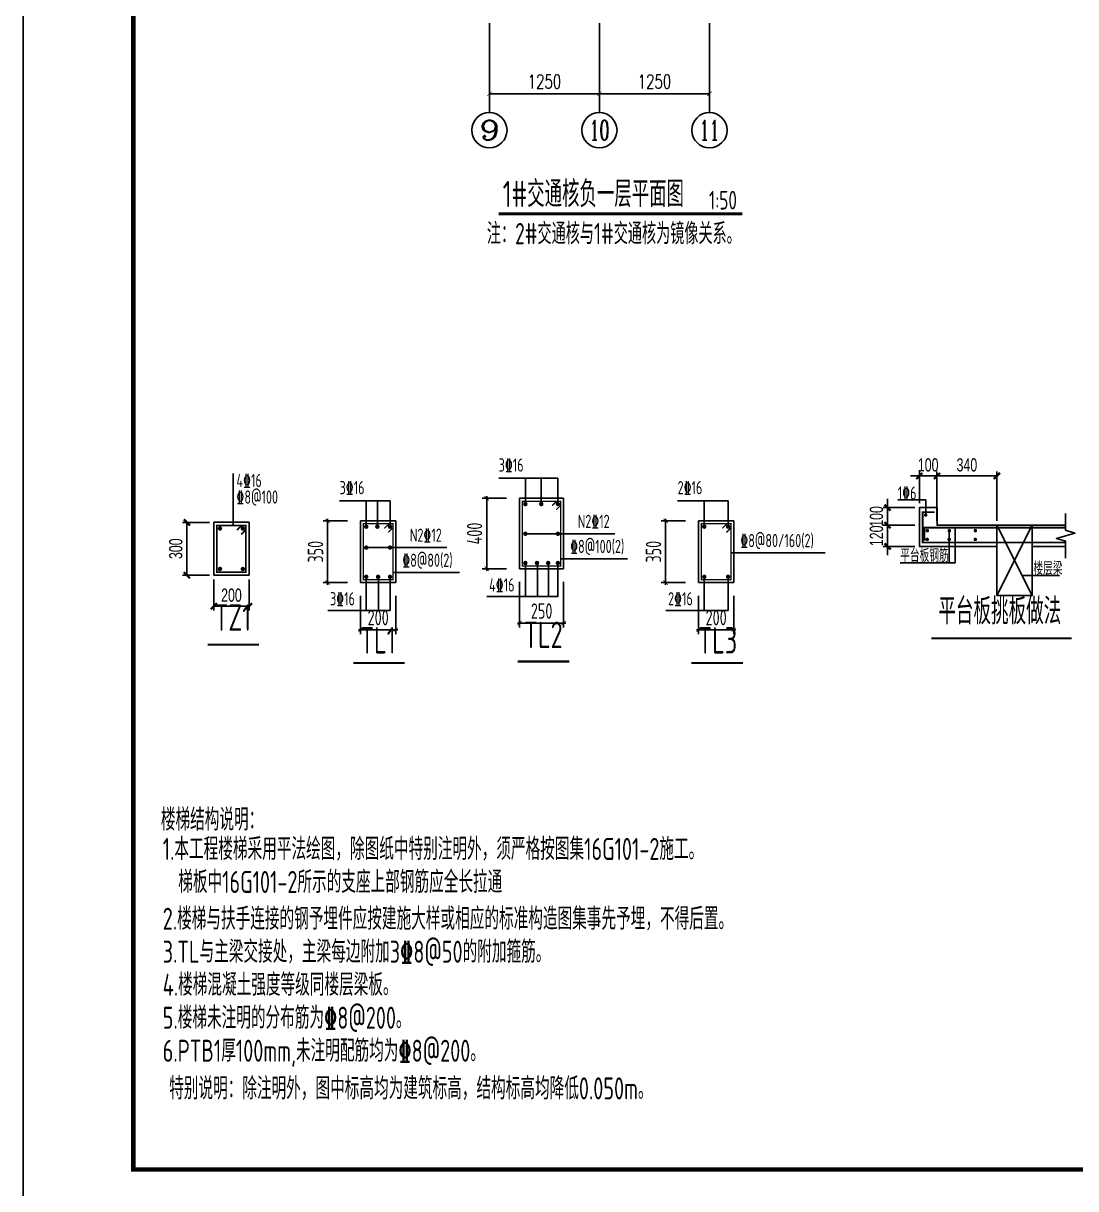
# Model space of a CAD drawing. Extents: x -655480 to 203344, y -294099 to 287156.
# Drawn here: x 27867 to 39824, y 196765 to 210006 of the extents above; entities that cross this region are included whole.
import ezdxf
from ezdxf.enums import TextEntityAlignment as Align

# ---------------------------------------------------------------- set-up
doc = ezdxf.new("R2010")
doc.units = 0
doc.header["$LTSCALE"] = 1000
doc.layers.get('0').update_dxf_attribs({"linetype": 'CONTINUOUS'})
doc.layers.get('DEFPOINTS').update_dxf_attribs({"linetype": 'CONTINUOUS'})
for name, color, linetype in [('-TK', 7, 'CONTINUOUS'), ('A-AXIS_TEXT', 7, 'CONTINUOUS'), ('AXIS', 3, 'CONTINUOUS'), ('DIM', 2, 'CONTINUOUS'), ('DIM_SYMB', 3, 'CONTINUOUS'), ('FSK_DIM', 3, 'CONTINUOUS'), ('NUM', 7, 'CONTINUOUS'), ('PUB_DIM', 3, 'CONTINUOUS'), ('PUB_TEXT', 2, 'CONTINUOUS'), ('REIN', 6, 'CONTINUOUS'), ('Sbeam-s', 3, 'CONTINUOUS'), ('TEXT', 2, 'CONTINUOUS'), ('THIN', 7, 'CONTINUOUS'), ('WALL', 5, 'CONTINUOUS'), ('大样详图_文字', 60, 'CONTINUOUS')]:
    doc.layers.add(name, color=color, linetype=linetype)
doc.layers.add('AXIS_TEXT', color=7, linetype='CONTINUOUS', lineweight=20)
doc.styles.add('_TCH_AXIS', font='COMPLEX', dxfattribs={"bigfont": 'GBCBIG'})
doc.styles.add('_TCH_DIM_T3', font='SIMPLEX', dxfattribs={"width": 0.705882, "bigfont": 'GBCBIG'})
doc.styles.add('BW_Dim', font='Bweng.shx', dxfattribs={"width": 0.7, "bigfont": 'hztxt.shx'})
doc.styles.add('COMPLEX', font='COMPLEX')
doc.styles.add('TSSD_DIMENSION', font='Tssdeng.shx', dxfattribs={"width": 0.7, "bigfont": 'tssdchn.shx'})
doc.styles.add('TSSD_Norm', font='Tssdeng.shx', dxfattribs={"bigfont": 'tssdchn.shx'})
doc.styles.add('TSSD_REIN', font='tssdeng.shx', dxfattribs={"width": 0.7, "height": 300, "bigfont": 'tssdchn.shx'})
doc.dimstyles.new('_TCH_ARCH&&50', dxfattribs={"dimtxt": 157.5, "dimasz": 50, "dimexe": 125, "dimexo": 150, "dimgap": 58.75, "dimtad": 1, "dimdec": 0, "dimzin": 0, "dimdsep": 46, "dimtxsty": '_TCH_DIM_T3', "dimblk": 'ARCHTICK', "dimcen": 0.09, "dimclrt": 7, "dimazin": 0, "dimtfac": 1, "dimtdec": 0, "dimtix": 1, "dimtmove": 2, "dimatfit": 3, "dimldrblk": 'ARCHTICK', "dimfxl": 1, "dimtolj": 1, "dimtzin": 0, "dimarcsym": 0})
doc.dimstyles.new('Cyz_25_50', dxfattribs={"dimtxt": 150, "dimasz": 50, "dimexe": 50, "dimexo": 50, "dimgap": 50, "dimtad": 1, "dimdec": 0, "dimlfac": 0.5, "dimzin": 0, "dimdsep": 46, "dimtxsty": 'BW_Dim', "dimblk": '_bwk', "dimcen": 0, "dimclrt": 7, "dimadec": 0, "dimazin": 0, "dimtfac": 1, "dimtdec": 0, "dimtix": 1, "dimtmove": 2, "dimatfit": 0, "dimfxl": 1, "dimtolj": 1, "dimtzin": 0, "dimarcsym": 0})
doc.dimstyles.new('TSSD_50_50', dxfattribs={"dimtxt": 175, "dimasz": 50, "dimexe": 50, "dimexo": 150, "dimgap": 50, "dimtad": 1, "dimdec": 0, "dimzin": 0, "dimdsep": 46, "dimtxsty": 'TSSD_DIMENSION', "dimblk": 'ARCHTICK', "dimcen": 0, "dimdle": 25, "dimclrt": 7, "dimadec": 0, "dimazin": 0, "dimtfac": 1, "dimtdec": 0, "dimtix": 1, "dimtmove": 2, "dimatfit": 3, "dimfxl": 1, "dimtolj": 1, "dimtzin": 0, "dimarcsym": 0})

# ---------------------------------------------------------------- blocks, each defined once
blk = doc.blocks.new('A1')
blk.add_lwpolyline([(0, 59400), (0, 0), (84100, 0), (84100, 59400)], close=True)
at = {"const_width": 100}
blk.add_lwpolyline([(2500, 58400), (2500, 1000), (83100, 1000), (83100, 58400)], close=True, dxfattribs=at)
blk = doc.blocks.new('_ArchTick')
at = {"color": 0, "linetype": 'ByBlock', "const_width": 0.15}
blk.add_lwpolyline([(-0.5, -0.5), (0.5, 0.5)], dxfattribs=at)
blk = doc.blocks.new('*D1210')
at = {"layer": 'DEFPOINTS', "color": 0, "transparency": 16777216}
for p in [(31699, 203652), (32099, 203652), (32099, 203116)]:
    blk.add_point(p, dxfattribs=at)
at = {"layer": 'DIM', "color": 0, "lineweight": -2, "transparency": 16777216}
for p, q in [((31699, 203502), (31699, 203066)), ((32099, 203502), (32099, 203066)), ((31674, 203116), (32124, 203116))]:
    blk.add_line(p, q, dxfattribs=at)
at = {"layer": 'DIM', "color": 0, "lineweight": -2, "transparency": 16777216, "xscale": 50, "yscale": 50, "zscale": 50, "rotation": 180}
blk.add_blockref('_ArchTick', (31699, 203116), dxfattribs=at)
at = {"layer": 'DIM', "color": 0, "lineweight": -2, "transparency": 16777216, "xscale": 50, "yscale": 50, "zscale": 50}
blk.add_blockref('_ArchTick', (32099, 203116), dxfattribs=at)
at = {"layer": 'DIM', "color": 7, "transparency": 16777216, "insert": (31899, 203253), "char_height": 175, "attachment_point": 5, "style": 'TSSD_DIMENSION'}
blk.add_mtext('\\A1;200', dxfattribs=at)
blk = doc.blocks.new('*D1211')
at = {"layer": 'DEFPOINTS', "color": 0, "transparency": 16777216}
for p in [(31324, 204352), (31699, 204352), (31699, 203652)]:
    blk.add_point(p, dxfattribs=at)
at = {"layer": 'DIM', "color": 0, "lineweight": -2, "transparency": 16777216}
for p, q in [((31549, 204352), (31274, 204352)), ((31324, 203627), (31324, 204377)), ((31549, 203652), (31274, 203652))]:
    blk.add_line(p, q, dxfattribs=at)
at = {"layer": 'DIM', "color": 0, "lineweight": -2, "transparency": 16777216, "xscale": 50, "yscale": 50, "zscale": 50}
for p, rotation in [((31324, 204352), 90), ((31324, 203652), 270)]:
    blk.add_blockref('_ArchTick', p, dxfattribs=dict(at, rotation=rotation))
at = {"layer": 'DIM', "color": 7, "transparency": 16777216, "insert": (31187, 204002), "char_height": 175, "attachment_point": 5, "rotation": 90, "style": 'TSSD_DIMENSION'}
blk.add_mtext('\\A1;350', dxfattribs=at)
blk = doc.blocks.new('_bwk')
blk.add_line((-1, 0), (0, 0))
at = {"const_width": 0.5}
blk.add_lwpolyline([(-0.7, -0.7), (0.7, 0.7)], dxfattribs=at)
blk = doc.blocks.new('*D1212')
at = {"layer": 'DEFPOINTS', "color": 0, "transparency": 16777216}
for p in [(29725, 204336), (30032, 204336), (30032, 203736)]:
    blk.add_point(p, dxfattribs=at)
at = {"layer": 'FSK_DIM', "color": 0, "lineweight": -2, "transparency": 16777216}
for p, q in [((29982, 204336), (29675, 204336)), ((29725, 203786), (29725, 204286)), ((29982, 203736), (29675, 203736))]:
    blk.add_line(p, q, dxfattribs=at)
at = {"layer": 'FSK_DIM', "color": 0, "lineweight": -2, "transparency": 16777216, "xscale": 50, "yscale": 50, "zscale": 50}
for p, rotation in [((29725, 204336), 90), ((29725, 203736), 270)]:
    blk.add_blockref('_bwk', p, dxfattribs=dict(at, rotation=rotation))
at = {"layer": 'FSK_DIM', "color": 7, "transparency": 16777216, "insert": (29600, 204036), "char_height": 150, "attachment_point": 5, "rotation": 90, "style": 'BW_Dim'}
blk.add_mtext('\\A1;300', dxfattribs=at)
blk = doc.blocks.new('*D1213')
at = {"layer": 'DEFPOINTS', "color": 0, "transparency": 16777216}
for p in [(30032, 203736), (30432, 203736), (30432, 203383)]:
    blk.add_point(p, dxfattribs=at)
at = {"layer": 'FSK_DIM', "color": 0, "lineweight": -2, "transparency": 16777216}
for p, q in [((30032, 203686), (30032, 203333)), ((30432, 203686), (30432, 203333)), ((30082, 203383), (30382, 203383))]:
    blk.add_line(p, q, dxfattribs=at)
at = {"layer": 'FSK_DIM', "color": 0, "lineweight": -2, "transparency": 16777216, "xscale": 50, "yscale": 50, "zscale": 50, "rotation": 180}
blk.add_blockref('_bwk', (30032, 203383), dxfattribs=at)
at = {"layer": 'FSK_DIM', "color": 0, "lineweight": -2, "transparency": 16777216, "xscale": 50, "yscale": 50, "zscale": 50}
blk.add_blockref('_bwk', (30432, 203383), dxfattribs=at)
at = {"layer": 'FSK_DIM', "color": 7, "transparency": 16777216, "insert": (30232, 203508), "char_height": 150, "attachment_point": 5, "style": 'BW_Dim'}
blk.add_mtext('\\A1;200', dxfattribs=at)
blk = doc.blocks.new('*D1214')
at = {"layer": 'DEFPOINTS', "color": 0, "transparency": 16777216}
for p in [(38248, 204863), (38048, 204503), (38248, 204503)]:
    blk.add_point(p, dxfattribs=at)
at = {"layer": 'FSK_DIM', "color": 0, "lineweight": -2, "transparency": 16777216}
for p, q in [((37998, 204863), (37948, 204863)), ((38048, 204553), (38048, 204913)), ((38048, 204863), (38248, 204863)), ((38248, 204553), (38248, 204913)), ((38298, 204863), (38348, 204863))]:
    blk.add_line(p, q, dxfattribs=at)
at = {"layer": 'FSK_DIM', "color": 0, "lineweight": -2, "transparency": 16777216, "xscale": 50, "yscale": 50, "zscale": 50}
blk.add_blockref('_bwk', (38048, 204863), dxfattribs=at)
at = {"layer": 'FSK_DIM', "color": 0, "lineweight": -2, "transparency": 16777216, "xscale": 50, "yscale": 50, "zscale": 50, "rotation": 180}
blk.add_blockref('_bwk', (38248, 204863), dxfattribs=at)
at = {"layer": 'FSK_DIM', "color": 7, "transparency": 16777216, "insert": (38148, 204988), "char_height": 150, "attachment_point": 5, "style": 'BW_Dim'}
blk.add_mtext('\\A1;100', dxfattribs=at)
blk = doc.blocks.new('*D1215')
at = {"layer": 'DEFPOINTS', "color": 0, "transparency": 16777216}
for p in [(38928, 204863), (38248, 204303), (38928, 204303)]:
    blk.add_point(p, dxfattribs=at)
at = {"layer": 'FSK_DIM', "color": 0, "lineweight": -2, "transparency": 16777216}
for p, q in [((38248, 204353), (38248, 204913)), ((38298, 204863), (38878, 204863)), ((38928, 204353), (38928, 204913))]:
    blk.add_line(p, q, dxfattribs=at)
at = {"layer": 'FSK_DIM', "color": 0, "lineweight": -2, "transparency": 16777216, "xscale": 50, "yscale": 50, "zscale": 50, "rotation": 180}
blk.add_blockref('_bwk', (38248, 204863), dxfattribs=at)
at = {"layer": 'FSK_DIM', "color": 0, "lineweight": -2, "transparency": 16777216, "xscale": 50, "yscale": 50, "zscale": 50}
blk.add_blockref('_bwk', (38928, 204863), dxfattribs=at)
at = {"layer": 'FSK_DIM', "color": 7, "transparency": 16777216, "insert": (38588, 204988), "char_height": 150, "attachment_point": 5, "style": 'BW_Dim'}
blk.add_mtext('\\A1;340', dxfattribs=at)
blk = doc.blocks.new('*D1216')
at = {"layer": 'DEFPOINTS', "color": 0, "transparency": 16777216}
for p in [(37686, 204303), (38048, 204303), (38048, 204063)]:
    blk.add_point(p, dxfattribs=at)
at = {"layer": 'FSK_DIM', "color": 0, "lineweight": -2, "transparency": 16777216}
for p, q in [((37686, 204353), (37686, 204403)), ((37998, 204303), (37636, 204303)), ((37686, 204063), (37686, 204303)), ((37998, 204063), (37636, 204063)), ((37686, 204013), (37686, 203963))]:
    blk.add_line(p, q, dxfattribs=at)
at = {"layer": 'FSK_DIM', "color": 0, "lineweight": -2, "transparency": 16777216, "xscale": 50, "yscale": 50, "zscale": 50}
for p, rotation in [((37686, 204303), 270), ((37686, 204063), 90)]:
    blk.add_blockref('_bwk', p, dxfattribs=dict(at, rotation=rotation))
at = {"layer": 'FSK_DIM', "color": 7, "transparency": 16777216, "insert": (37561, 204183), "char_height": 150, "attachment_point": 5, "rotation": 90, "style": 'BW_Dim'}
blk.add_mtext('\\A1;120', dxfattribs=at)
blk = doc.blocks.new('*D1217')
at = {"layer": 'DEFPOINTS', "color": 0, "transparency": 16777216}
for p in [(37686, 204503), (38048, 204503), (38048, 204303)]:
    blk.add_point(p, dxfattribs=at)
at = {"layer": 'FSK_DIM', "color": 0, "lineweight": -2, "transparency": 16777216}
for p, q in [((37686, 204553), (37686, 204603)), ((37998, 204503), (37636, 204503)), ((37686, 204303), (37686, 204503)), ((37998, 204303), (37636, 204303)), ((37686, 204253), (37686, 204203))]:
    blk.add_line(p, q, dxfattribs=at)
at = {"layer": 'FSK_DIM', "color": 0, "lineweight": -2, "transparency": 16777216, "xscale": 50, "yscale": 50, "zscale": 50}
for p, rotation in [((37686, 204503), 270), ((37686, 204303), 90)]:
    blk.add_blockref('_bwk', p, dxfattribs=dict(at, rotation=rotation))
at = {"layer": 'FSK_DIM', "color": 7, "transparency": 16777216, "insert": (37561, 204403), "char_height": 150, "attachment_point": 5, "rotation": 90, "style": 'BW_Dim'}
blk.add_mtext('\\A1;100', dxfattribs=at)
blk = doc.blocks.new('*D1219')
at = {"layer": 'DEFPOINTS', "color": 0, "transparency": 16777216}
for p in [(33506, 203809), (34006, 203809), (34006, 203191)]:
    blk.add_point(p, dxfattribs=at)
at = {"layer": 'DIM', "color": 0, "lineweight": -2, "transparency": 16777216}
for p, q in [((33506, 203659), (33506, 203141)), ((34006, 203659), (34006, 203141)), ((33481, 203191), (34031, 203191))]:
    blk.add_line(p, q, dxfattribs=at)
at = {"layer": 'DIM', "color": 0, "lineweight": -2, "transparency": 16777216, "xscale": 50, "yscale": 50, "zscale": 50, "rotation": 180}
blk.add_blockref('_ArchTick', (33506, 203191), dxfattribs=at)
at = {"layer": 'DIM', "color": 0, "lineweight": -2, "transparency": 16777216, "xscale": 50, "yscale": 50, "zscale": 50}
blk.add_blockref('_ArchTick', (34006, 203191), dxfattribs=at)
at = {"layer": 'DIM', "color": 7, "transparency": 16777216, "insert": (33756, 203328), "char_height": 175, "attachment_point": 5, "style": 'TSSD_DIMENSION'}
blk.add_mtext('\\A1;250', dxfattribs=at)
blk = doc.blocks.new('*D1220')
at = {"layer": 'DEFPOINTS', "color": 0, "transparency": 16777216}
for p in [(33132, 204609), (33506, 204609), (33506, 203809)]:
    blk.add_point(p, dxfattribs=at)
at = {"layer": 'DIM', "color": 0, "lineweight": -2, "transparency": 16777216}
for p, q in [((33356, 204609), (33082, 204609)), ((33132, 203784), (33132, 204634)), ((33356, 203809), (33082, 203809))]:
    blk.add_line(p, q, dxfattribs=at)
at = {"layer": 'DIM', "color": 0, "lineweight": -2, "transparency": 16777216, "xscale": 50, "yscale": 50, "zscale": 50}
for p, rotation in [((33132, 204609), 90), ((33132, 203809), 270)]:
    blk.add_blockref('_ArchTick', p, dxfattribs=dict(at, rotation=rotation))
at = {"layer": 'DIM', "color": 7, "transparency": 16777216, "insert": (32994, 204209), "char_height": 175, "attachment_point": 5, "rotation": 90, "style": 'TSSD_DIMENSION'}
blk.add_mtext('\\A1;400', dxfattribs=at)
blk = doc.blocks.new('*D1222')
at = {"layer": 'DEFPOINTS', "color": 0, "transparency": 16777216}
for p in [(35539, 203652), (35939, 203652), (35939, 203116)]:
    blk.add_point(p, dxfattribs=at)
at = {"layer": 'DIM', "color": 0, "lineweight": -2, "transparency": 16777216}
for p, q in [((35539, 203502), (35539, 203066)), ((35939, 203502), (35939, 203066)), ((35514, 203116), (35964, 203116))]:
    blk.add_line(p, q, dxfattribs=at)
at = {"layer": 'DIM', "color": 0, "lineweight": -2, "transparency": 16777216, "xscale": 50, "yscale": 50, "zscale": 50, "rotation": 180}
blk.add_blockref('_ArchTick', (35539, 203116), dxfattribs=at)
at = {"layer": 'DIM', "color": 0, "lineweight": -2, "transparency": 16777216, "xscale": 50, "yscale": 50, "zscale": 50}
blk.add_blockref('_ArchTick', (35939, 203116), dxfattribs=at)
at = {"layer": 'DIM', "color": 7, "transparency": 16777216, "insert": (35739, 203253), "char_height": 175, "attachment_point": 5, "style": 'TSSD_DIMENSION'}
blk.add_mtext('\\A1;200', dxfattribs=at)
blk = doc.blocks.new('*D1223')
at = {"layer": 'DEFPOINTS', "color": 0, "transparency": 16777216}
for p in [(35165, 204352), (35539, 204352), (35539, 203652)]:
    blk.add_point(p, dxfattribs=at)
at = {"layer": 'DIM', "color": 0, "lineweight": -2, "transparency": 16777216}
for p, q in [((35389, 204352), (35115, 204352)), ((35165, 203627), (35165, 204377)), ((35389, 203652), (35115, 203652))]:
    blk.add_line(p, q, dxfattribs=at)
at = {"layer": 'DIM', "color": 0, "lineweight": -2, "transparency": 16777216, "xscale": 50, "yscale": 50, "zscale": 50}
for p, rotation in [((35165, 204352), 90), ((35165, 203652), 270)]:
    blk.add_blockref('_ArchTick', p, dxfattribs=dict(at, rotation=rotation))
at = {"layer": 'DIM', "color": 7, "transparency": 16777216, "insert": (35027, 204002), "char_height": 175, "attachment_point": 5, "rotation": 90, "style": 'TSSD_DIMENSION'}
blk.add_mtext('\\A1;350', dxfattribs=at)
blk = doc.blocks.new('_AXISO')
blk.add_circle((0, 0), 0.5)
at = {"layer": 'A-AXIS_TEXT', "style": 'COMPLEX', "width": 1.041667}
blk.add_attdef('A', text='', height=0.56, dxfattribs=at).set_placement((-0.25, -0.28), (0.25, -0.28), align=Align.FIT)
blk = doc.blocks.new('*D1049')
at = {"layer": 'DEFPOINTS', "color": 0, "transparency": 16777216}
for p in [(33163, 210006), (34413, 210006), (34413, 209206)]:
    blk.add_point(p, dxfattribs=at)
at = {"layer": 'PUB_DIM', "color": 0, "lineweight": -2, "transparency": 16777216}
for p, q in [((33163, 209856), (33163, 209081)), ((34413, 209856), (34413, 209081)), ((33163, 209206), (34413, 209206))]:
    blk.add_line(p, q, dxfattribs=at)
at = {"layer": 'PUB_DIM', "color": 0, "lineweight": -2, "transparency": 16777216, "xscale": 50, "yscale": 50, "zscale": 50, "rotation": 180}
blk.add_blockref('_ArchTick', (33163, 209206), dxfattribs=at)
at = {"layer": 'PUB_DIM', "color": 0, "lineweight": -2, "transparency": 16777216, "xscale": 50, "yscale": 50, "zscale": 50}
blk.add_blockref('_ArchTick', (34413, 209206), dxfattribs=at)
at = {"layer": 'PUB_DIM', "color": 7, "transparency": 16777216, "insert": (33788, 209344), "char_height": 157.5, "attachment_point": 5, "style": '_TCH_DIM_T3'}
blk.add_mtext('\\A1;1250', dxfattribs=at)
blk = doc.blocks.new('*D1050')
at = {"layer": 'DEFPOINTS', "color": 0, "transparency": 16777216}
for p in [(34413, 210006), (35663, 210006), (35663, 209206)]:
    blk.add_point(p, dxfattribs=at)
at = {"layer": 'PUB_DIM', "color": 0, "lineweight": -2, "transparency": 16777216}
for p, q in [((34413, 209856), (34413, 209081)), ((35663, 209856), (35663, 209081)), ((34413, 209206), (35663, 209206))]:
    blk.add_line(p, q, dxfattribs=at)
at = {"layer": 'PUB_DIM', "color": 0, "lineweight": -2, "transparency": 16777216, "xscale": 50, "yscale": 50, "zscale": 50, "rotation": 180}
blk.add_blockref('_ArchTick', (34413, 209206), dxfattribs=at)
at = {"layer": 'PUB_DIM', "color": 0, "lineweight": -2, "transparency": 16777216, "xscale": 50, "yscale": 50, "zscale": 50}
blk.add_blockref('_ArchTick', (35663, 209206), dxfattribs=at)
at = {"layer": 'PUB_DIM', "color": 7, "transparency": 16777216, "insert": (35038, 209344), "char_height": 157.5, "attachment_point": 5, "style": '_TCH_DIM_T3'}
blk.add_mtext('\\A1;1250', dxfattribs=at)

msp = doc.modelspace()

# ---------------------------------------------------------------- linework, layer by layer
at = {"layer": 'AXIS'}
for p, q in [((33162.99, 210006.35), (33162.99, 208991.74)), ((34412.51, 210006.35), (34412.51, 208991.74)), ((35662.99, 210006.35), (35662.99, 208991.74))]:
    msp.add_line(p, q, dxfattribs=at)
at = {"layer": 'DIM_SYMB', "const_width": 35}
msp.add_lwpolyline([(33268.08, 207841.96), (36034.74, 207841.96)], dxfattribs=at)
at = {"layer": 'NUM', "color": 7, "const_width": 25}
for points in [[(38182.66, 203018.67), (39776.72, 203018.67)], [(29960.45, 202946.29), (30545.51, 202946.29)], [(31616.6, 202737.6), (32201.66, 202737.6)], [(33485.78, 202755.55), (34070.84, 202755.55)], [(35457.15, 202737.6), (36042.21, 202737.6)]]:
    msp.add_lwpolyline(points, dxfattribs=at)
at = {"layer": 'REIN'}
for points, const_width in [([(33875.62, 204524.63), (33927.6, 204576.58), (33973.53, 204576.58), (33973.53, 203841.58), (33538.53, 203841.58), (33538.53, 204576.58), (33973.53, 204576.58), (33973.53, 204530.65), (33921.59, 204478.67)], 15), ([(38222.81, 204452.74), (38085.32, 204452.74), (38085.32, 204108.23), (39710.06, 204108.23)], 20), ([(31968.28, 204267.66), (32020.26, 204319.6), (32066.18, 204319.6), (32066.18, 203684.6), (31731.18, 203684.6), (31731.18, 204319.6), (32066.18, 204319.6), (32066.18, 204273.67), (32014.24, 204221.69)], 15), ([(35808.83, 204267.66), (35860.81, 204319.6), (35906.73, 204319.6), (35906.73, 203684.6), (35571.73, 203684.6), (35571.73, 204319.6), (35906.73, 204319.6), (35906.73, 204273.67), (35854.79, 204221.69)], 15), ([(30294.55, 204248.54), (30347.27, 204301.21), (30396.73, 204301.21), (30396.73, 203771.21), (30066.73, 203771.21), (30066.73, 204301.21), (30396.73, 204301.21), (30396.73, 204251.75), (30344.05, 204199.04)], 20), ([(38106.54, 204128.87), (38106.54, 204275.69), (39710.06, 204275.69)], 20)]:
    msp.add_lwpolyline(points, dxfattribs=dict(at, const_width=const_width))
for points, const_width in [([(33558.53, 204544.08, 1), (33583.53, 204544.08, 1)], 25), ([(33739.88, 204544.08, 1), (33764.88, 204544.08, 1)], 25), ([(33928.53, 204544.08, 1), (33953.53, 204544.08, 1)], 25), ([(38110.01, 204418.79, 1), (38130.01, 204418.79, 1)], 20), ([(30089.23, 204266.21, 1), (30114.23, 204266.21, 1)], 25), ([(30349.23, 204266.21, 1), (30374.23, 204266.21, 1)], 25), ([(31751.18, 204287.1, 1), (31776.18, 204287.1, 1)], 25), ([(31877.03, 204287.1, 1), (31902.03, 204287.1, 1)], 25), ([(32021.18, 204287.1, 1), (32046.18, 204287.1, 1)], 25), ([(33558.53, 204206.3, 1), (33583.53, 204206.3, 1)], 25), ([(33928.53, 204206.3, 1), (33953.53, 204206.3, 1)], 25), ([(35591.73, 204287.1, 1), (35616.73, 204287.1, 1)], 25), ([(35861.73, 204287.1, 1), (35886.73, 204287.1, 1)], 25), ([(38128.06, 204241.46, 1), (38148.06, 204241.46, 1)], 20), ([(38377.96, 204241.46, 1), (38397.96, 204241.46, 1)], 20), ([(38674.51, 204241.46, 1), (38694.51, 204241.46, 1)], 20), ([(31751.18, 204049.32, 1), (31776.18, 204049.32, 1)], 25), ([(32021.18, 204049.32, 1), (32046.18, 204049.32, 1)], 25), ([(38126.78, 204142.33, 1), (38146.78, 204142.33, 1)], 20), ([(38376.67, 204142.33, 1), (38396.67, 204142.33, 1)], 20), ([(38673.22, 204142.33, 1), (38693.22, 204142.33, 1)], 20), ([(30089.23, 203806.21, 1), (30114.23, 203806.21, 1)], 25), ([(30349.23, 203806.21, 1), (30374.23, 203806.21, 1)], 25), ([(33558.53, 203874.08, 1), (33583.53, 203874.08, 1)], 25), ([(33691.18, 203874.08, 1), (33716.18, 203874.08, 1)], 25), ([(33818.15, 203874.08, 1), (33843.15, 203874.08, 1)], 25), ([(33928.53, 203874.08, 1), (33953.53, 203874.08, 1)], 25), ([(31751.18, 203717.1, 1), (31776.18, 203717.1, 1)], 25), ([(31885.54, 203717.1, 1), (31910.54, 203717.1, 1)], 25), ([(32021.18, 203717.1, 1), (32046.18, 203717.1, 1)], 25), ([(35591.73, 203717.1, 1), (35616.73, 203717.1, 1)], 25), ([(35861.73, 203717.1, 1), (35886.73, 203717.1, 1)], 25)]:
    msp.add_lwpolyline(points, format="xyb", close=True, dxfattribs=dict(at, const_width=const_width))
at = {"layer": 'Sbeam-s'}
for p, q in [((33506.03, 203809.08), (33506.03, 204609.08)), ((33506.03, 204609.08), (34006.03, 204609.08)), ((34006.03, 203809.08), (34006.03, 204609.08)), ((30031.73, 204336.21), (30431.73, 204336.21)), ((30031.73, 203736.21), (30031.73, 204336.21)), ((30431.73, 204336.21), (30431.73, 203736.21)), ((31698.68, 203652.1), (31698.68, 204352.1)), ((31698.68, 204352.1), (32098.68, 204352.1)), ((32098.68, 203652.1), (32098.68, 204352.1)), ((35539.23, 203652.1), (35539.23, 204352.1)), ((35539.23, 204352.1), (35939.23, 204352.1)), ((35939.23, 203652.1), (35939.23, 204352.1)), ((33506.03, 203809.08), (34006.03, 203809.08)), ((30431.73, 203736.21), (30031.73, 203736.21)), ((31698.68, 203652.1), (32098.68, 203652.1)), ((35539.23, 203652.1), (35939.23, 203652.1))]:
    msp.add_line(p, q, dxfattribs=at)
at = {"layer": 'TEXT'}
for p, q in [((33268.04, 204836.21), (33941.03, 204836.21)), ((33571.03, 204836.21), (33571.03, 204556.58)), ((33752.38, 204836.21), (33752.38, 204556.58)), ((33941.03, 204836.21), (33941.03, 204556.58)), ((31460.69, 204579.23), (32033.68, 204579.23)), ((31763.68, 204579.23), (31763.68, 204299.6)), ((31889.53, 204579.23), (31889.53, 204299.6)), ((32033.68, 204579.23), (32033.68, 204299.6)), ((35301.24, 204579.23), (35874.23, 204579.23)), ((35604.23, 204579.23), (35604.23, 204299.6)), ((35874.23, 204579.23), (35874.23, 204299.6)), ((34587.44, 204206.3), (33571.03, 204206.3)), ((32680.1, 204049.32), (31763.68, 204049.32)), ((34730.57, 203921.7), (33973.53, 203921.7)), ((36978.66, 203988.17), (35906.73, 203988.17)), ((33571.03, 203492.74), (33571.03, 203874.08)), ((33708.46, 203492.74), (33708.46, 203874.08)), ((33835.43, 203492.74), (33835.43, 203874.08)), ((33941.03, 203492.74), (33941.03, 203874.08)), ((31763.68, 203335.76), (31763.68, 203717.1)), ((31902.82, 203335.76), (31902.82, 203717.1)), ((32033.68, 203335.76), (32033.68, 203717.1)), ((32823.23, 203764.72), (32066.18, 203764.72)), ((35604.23, 203335.76), (35604.23, 203717.1)), ((35874.23, 203335.76), (35874.23, 203717.1)), ((33134.71, 203492.74), (33941.03, 203492.74)), ((31327.36, 203335.76), (32033.68, 203335.76)), ((35167.91, 203335.76), (35874.23, 203335.76))]:
    msp.add_line(p, q, dxfattribs=at)
at = {"layer": 'THIN'}
msp.add_lwpolyline([(39710.06, 203928.59), (39710.06, 204120.59), (39604.46, 204154.19), (39815.66, 204211.79), (39710.06, 204245.39), (39710.06, 204437.39)], dxfattribs=at)
at = {"layer": 'WALL'}
for p, q in [((38928.31, 203502.99), (39328.31, 204302.99)), ((39328.31, 203502.99), (38928.31, 204302.99)), ((38928.31, 204062.99), (38928.31, 204302.99)), ((39328.31, 204062.99), (39328.31, 204302.99))]:
    msp.add_line(p, q, dxfattribs=at)
for points in [[(38928.31, 204062.99), (38048.31, 204062.99), (38048.31, 204502.99), (38248.31, 204502.99), (38248.31, 204302.99), (39710.06, 204302.99)], [(39710.06, 204062.99), (39328.31, 204062.99), (39328.31, 203502.99), (38928.31, 203502.99), (38928.31, 204062.99)]]:
    msp.add_lwpolyline(points, dxfattribs=at)
at = {"layer": '大样详图_文字', "color": 7}
for p, q in [((30252.24, 204301.21), (30252.24, 204890.88)), ((38120.01, 204592.89), (37802.54, 204592.89)), ((38120.01, 204418.79), (38120.01, 204592.89)), ((38386.67, 203876.78), (38387.96, 204241.46)), ((38455.3, 203876.78), (38455.3, 204275.69)), ((37829.53, 203876.78), (38455.3, 203876.78)), ((39638.66, 203731.12), (39225.54, 203731.12))]:
    msp.add_line(p, q, dxfattribs=at)

# ---------------------------------------------------------------- block references
at = {"layer": '-TK', "xscale": 0.5, "yscale": 0.5, "zscale": 0.5}
msp.add_blockref('A1', (27867.19, 196482.28), dxfattribs=at)
at = {"layer": 'AXIS'}
ref = msp.add_blockref('_AXISO', (33162.99, 208791.74), dxfattribs=dict(at, xscale=400, yscale=400, zscale=400))
ref.add_attrib('A', '9', dxfattribs={"layer": 'AXIS_TEXT', "height": 226.27, "style": '_TCH_AXIS', "width": 1.5}).set_placement((33049.85, 208678.6), (33276.13, 208678.6), align=Align.FIT)
ref = msp.add_blockref('_AXISO', (34412.51, 208791.74), dxfattribs=dict(at, xscale=400, yscale=400, zscale=400))
ref.add_attrib('A', '10', dxfattribs={"layer": 'AXIS_TEXT', "height": 226.274, "style": '_TCH_AXIS', "width": 0.724138}).set_placement((34299.37, 208678.6), (34525.65, 208678.6), align=Align.FIT)
ref = msp.add_blockref('_AXISO', (35662.99, 208791.74), dxfattribs=dict(at, xscale=400, yscale=400, zscale=400))
ref.add_attrib('A', '11', dxfattribs={"layer": 'AXIS_TEXT', "height": 226.274, "style": '_TCH_AXIS', "width": 0.875}).set_placement((35549.85, 208678.6), (35776.13, 208678.6), align=Align.FIT)

# ---------------------------------------------------------------- texts
at = {"layer": 'NUM', "color": 1, "style": 'TSSD_Norm', "width": 0.7}
for s, p in [('TZ1', (30247.53, 203014.34)), ('平台板挑板做法', (38961.67, 203086.71))]:
    msp.add_text(s, height=300, dxfattribs=at).set_placement(p, align=Align.BOTTOM_CENTER)
for s, p in [('TL1', (31695.01, 202755.52)), ('TL2', (33556, 202817.09)), ('TL3', (35535.56, 202755.52))]:
    msp.add_text(s, height=300, dxfattribs=at).set_placement(p, align=Align.BOTTOM_LEFT)
at = {"layer": 'PUB_TEXT', "style": 'TSSD_REIN', "width": 0.7}
for s, height, p in [('1#交通核负一层平面图', 297.5, (33314.52, 207918.32)), ('1:50', 212.5, (35657.65, 207890.31))]:
    msp.add_text(s, height=height, dxfattribs=at).set_placement(p)
at = {"layer": 'PUB_TEXT', "color": 1, "style": 'TSSD_REIN', "width": 0.7}
msp.add_text('注：2#交通核与1#交通核为镜像关系。', height=241.1348, dxfattribs=at).set_placement((33133.99, 207495.8))
at = {"layer": 'TEXT', "style": 'TSSD_REIN', "width": 0.7}
for s, p in [('楼梯结构说明：', (29429.77, 200834.21)), ('1.本工程楼梯采用平法绘图，除图纸中特别注明外，须严格按图集16G101-2施工。', (29451.13, 200499.94)), ('梯板中16G101-2所示的支座上部钢筋应全长拉通', (29627.53, 200124.94)), ('2.楼梯与扶手连接的钢予埋件应按建施大样或相应的标准构造图集事先予埋，不得后置。', (29451.13, 199707.08)), ('3.TL与主梁交接处，主梁每边附加3\x848@50的附加箍筋。', (29451.13, 199332.08)), ('4.楼梯混凝土强度等级同楼层梁板。', (29451.13, 198957.08)), ('5.楼梯未注明的分布筋为%%1328@200。', (29451.13, 198582.08)), ('6.PTB1厚100mm,未注明配筋均为%%1328@200。', (29451.13, 198207.08))]:
    msp.add_text(s, height=250, dxfattribs=at).set_placement(p)
at = {"layer": 'TEXT', "color": 153, "style": 'TSSD_REIN', "width": 0.7}
msp.add_text('特别说明：除注明外，图中标高均为建筑标高，结构标高均降低0.050m。', height=250, dxfattribs=at).set_placement((29524.46, 197779.06))
at = {"layer": 'THIN', "color": 0, "style": 'TSSD_REIN', "width": 0.7}
for s, p in [('3\x8416', (33268.04, 204867.46)), ('3\x8416', (31460.69, 204610.48)), ('2%%13216', (35301.24, 204610.48)), ('N2\x8412', (34166.58, 204226.95)), ('N2\x8412', (32259.23, 204069.97)), ('%%1328@80/160(2)', (36013.44, 204008.82)), ('\x848@100(2)', (34080.24, 203942.35)), ('%%1328@80(2)', (32172.89, 203785.37)), ('4%%13216', (33159.75, 203504.58)), ('3%%13216', (31352.4, 203347.61)), ('2%%13216', (35192.96, 203347.61))]:
    msp.add_text(s, height=150, dxfattribs=at).set_placement(p, align=Align.BOTTOM_LEFT)
at = {"layer": '大样详图_文字', "color": 7, "style": 'TSSD_REIN', "width": 0.7}
for s, p in [('4\x8416', (30289.12, 204735.87)), ('\x848@100', (30289.12, 204548.37)), ('1\x846', (37802.66, 204593.81)), ('平台板钢筋', (37829.91, 203884.22)), ('楼层梁', (39343.44, 203737.89))]:
    msp.add_text(s, height=150, dxfattribs=at).set_placement(p)

# ---------------------------------------------------------------- dimensions: what is measured, and where the dimension line sits
at = {"layer": 'DIM'}
for base, p1, p2, picture, middle in [((33131.56, 204609.08), (33506.03, 203809.08), (33506.03, 204609.08), '*D1220', (32994.06, 204209.08)), ((31324.22, 204352.1), (31698.68, 203652.1), (31698.68, 204352.1), '*D1211', (31186.72, 204002.1)), ((35164.77, 204352.1), (35539.23, 203652.1), (35539.23, 204352.1), '*D1223', (35027.27, 204002.1))]:
    dim = msp.add_linear_dim(base=base, p1=p1, p2=p2, angle=90, dimstyle='TSSD_50_50', override={"dimlfac": 0.5}, dxfattribs=at)
    dim.commit()
    dim.dimension.update_dxf_attribs({"geometry": picture, "text_midpoint": middle})
for base, p1, p2, picture, middle in [((34006.03, 203190.96), (33506.03, 203809.08), (34006.03, 203809.08), '*D1219', (33756.03, 203328.46)), ((32098.68, 203115.62), (31698.68, 203652.1), (32098.68, 203652.1), '*D1210', (31898.68, 203253.12)), ((35939.23, 203115.62), (35539.23, 203652.1), (35939.23, 203652.1), '*D1222', (35739.23, 203253.12))]:
    dim = msp.add_linear_dim(base=base, p1=p1, p2=p2, dimstyle='TSSD_50_50', override={"dimlfac": 0.5}, dxfattribs=at)
    dim.commit()
    dim.dimension.update_dxf_attribs({"geometry": picture, "text_midpoint": middle})
at = {"layer": 'FSK_DIM'}
for base, p1, p2, picture, middle in [((38248.31, 204862.99), (38048.31, 204502.99), (38248.31, 204502.99), '*D1214', (38148.31, 204987.99)), ((38928.31, 204862.99), (38248.31, 204302.99), (38928.31, 204302.99), '*D1215', (38588.31, 204987.99)), ((30431.73, 203382.71), (30031.73, 203736.21), (30431.73, 203736.21), '*D1213', (30231.73, 203507.71))]:
    dim = msp.add_linear_dim(base=base, p1=p1, p2=p2, dimstyle='Cyz_25_50', dxfattribs=at)
    dim.commit()
    dim.dimension.update_dxf_attribs({"geometry": picture, "text_midpoint": middle})
for base, p1, p2, picture, middle in [((37686.36, 204502.99), (38048.31, 204302.99), (38048.31, 204502.99), '*D1217', (37561.36, 204402.99)), ((29725.04, 204336.21), (30031.73, 203736.21), (30031.73, 204336.21), '*D1212', (29600.04, 204036.21)), ((37686.36, 204302.99), (38048.31, 204062.99), (38048.31, 204302.99), '*D1216', (37561.36, 204182.99))]:
    dim = msp.add_linear_dim(base=base, p1=p1, p2=p2, angle=90, dimstyle='Cyz_25_50', dxfattribs=at)
    dim.commit()
    dim.dimension.update_dxf_attribs({"geometry": picture, "text_midpoint": middle})
at = {"layer": 'PUB_DIM'}
for p1, p2, picture, middle in [((33162.99, 210006.35), (34412.51, 210006.35), '*D1049', (33787.75, 209343.85)), ((34412.51, 210006.35), (35662.99, 210006.35), '*D1050', (35037.75, 209343.85))]:
    dim = msp.add_aligned_dim(p1=p1, p2=p2, distance=-800, dimstyle='_TCH_ARCH&&50', dxfattribs=at)
    dim.commit()
    dim.dimension.update_dxf_attribs({"geometry": picture, "text_midpoint": middle})

doc.saveas('drawing.dxf')
